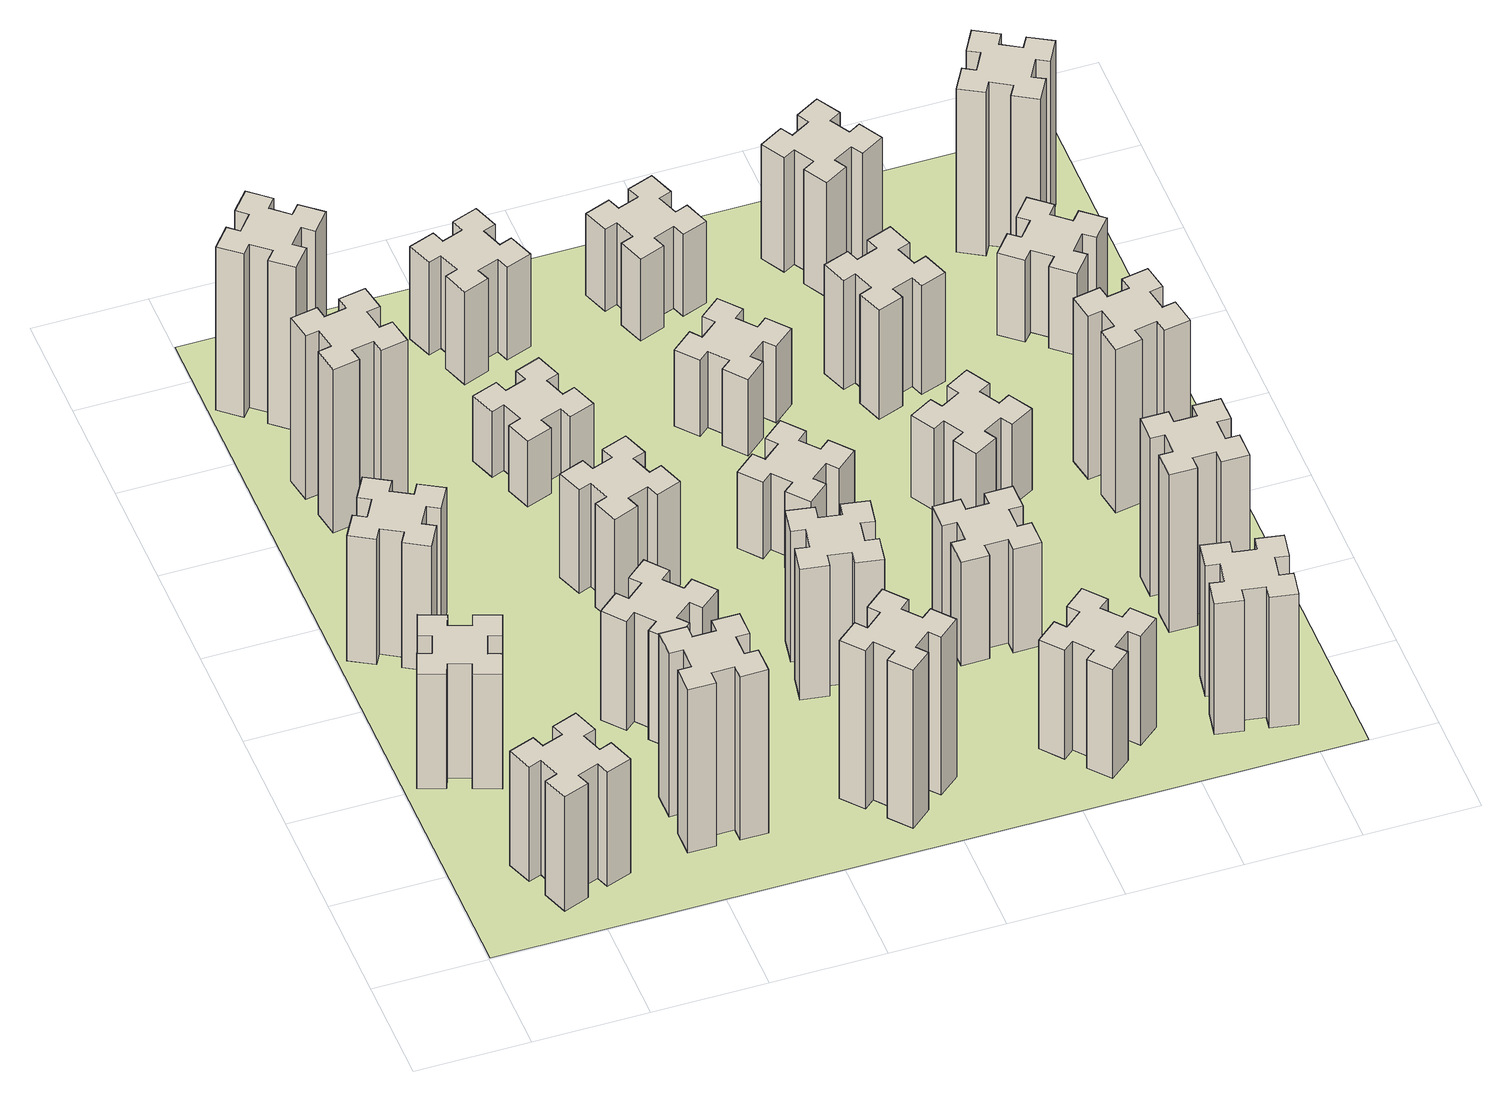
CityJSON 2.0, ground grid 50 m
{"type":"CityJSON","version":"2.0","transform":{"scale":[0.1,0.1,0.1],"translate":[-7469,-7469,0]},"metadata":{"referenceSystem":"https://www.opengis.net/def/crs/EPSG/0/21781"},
"CityObjects":{
"building1":{"type":"Building","attributes":{"class":"1000","function":"1000","usage":"1000","yearOfConstruction":2016,"roofType":"1000","measuredHeight":63,"storeysAboveGround":30,"storeysBelowGround":0},"geometry":[{"type":"Solid","lod":"1","boundaries":[[[[0,1,2,3,4,5,6,7,8,9,10,11,12,13,14,15,16,17,18,19]],[[17,16,20,21]],[[16,15,22,20]],[[15,14,23,22]],[[14,13,24,23]],[[13,12,25,24]],[[12,11,26,25]],[[11,10,27,26]],[[10,9,28,27]],[[9,8,29,28]],[[8,7,30,29]],[[7,6,31,30]],[[6,5,32,31]],[[5,4,33,32]],[[4,3,34,33]],[[3,2,35,34]],[[2,1,36,35]],[[1,0,37,36]],[[0,19,38,37]],[[19,18,39,38]],[[18,17,21,39]],[[24,25,26,27,28,29,30,31,32,33,34,35,36,37,38,39,21,20,22,23]]]]}]},
"building2":{"type":"Building","attributes":{"class":"1000","function":"1000","usage":"1000","yearOfConstruction":2016,"roofType":"1000","measuredHeight":63,"storeysAboveGround":30,"storeysBelowGround":0},"geometry":[{"type":"Solid","lod":"1","boundaries":[[[[40,41,42,43,44,45,46,47,48,49,50,51,52,53,54,55,56,57,58,59]],[[57,56,60,61]],[[56,55,62,60]],[[55,54,63,62]],[[54,53,64,63]],[[53,52,65,64]],[[52,51,66,65]],[[51,50,67,66]],[[50,49,68,67]],[[49,48,69,68]],[[48,47,70,69]],[[47,46,71,70]],[[46,45,72,71]],[[45,44,73,72]],[[44,43,74,73]],[[43,42,75,74]],[[42,41,76,75]],[[41,40,77,76]],[[40,59,78,77]],[[59,58,79,78]],[[58,57,61,79]],[[64,65,66,67,68,69,70,71,72,73,74,75,76,77,78,79,61,60,62,63]]]]}]},
"building3":{"type":"Building","attributes":{"class":"1000","function":"1000","usage":"1000","yearOfConstruction":2016,"roofType":"1000","measuredHeight":69,"storeysAboveGround":30,"storeysBelowGround":0},"geometry":[{"type":"Solid","lod":"1","boundaries":[[[[80,81,82,83,84,85,86,87,88,89,90,91,92,93,94,95,96,97,98,99]],[[97,96,100,101]],[[96,95,102,100]],[[95,94,103,102]],[[94,93,104,103]],[[93,92,105,104]],[[92,91,106,105]],[[91,90,107,106]],[[90,89,108,107]],[[89,88,109,108]],[[88,87,110,109]],[[87,86,111,110]],[[86,85,112,111]],[[85,84,113,112]],[[84,83,114,113]],[[83,82,115,114]],[[82,81,116,115]],[[81,80,117,116]],[[80,99,118,117]],[[99,98,119,118]],[[98,97,101,119]],[[104,105,106,107,108,109,110,111,112,113,114,115,116,117,118,119,101,100,102,103]]]]}]},
"building4":{"type":"Building","attributes":{"class":"1000","function":"1000","usage":"1000","yearOfConstruction":2016,"roofType":"1000","measuredHeight":90,"storeysAboveGround":30,"storeysBelowGround":0},"geometry":[{"type":"Solid","lod":"1","boundaries":[[[[120,121,122,123,124,125,126,127,128,129,130,131,132,133,134,135,136,137,138,139]],[[137,136,140,141]],[[136,135,142,140]],[[135,134,143,142]],[[134,133,144,143]],[[133,132,145,144]],[[132,131,146,145]],[[131,130,147,146]],[[130,129,148,147]],[[129,128,149,148]],[[128,127,150,149]],[[127,126,151,150]],[[126,125,152,151]],[[125,124,153,152]],[[124,123,154,153]],[[123,122,155,154]],[[122,121,156,155]],[[121,120,157,156]],[[120,139,158,157]],[[139,138,159,158]],[[138,137,141,159]],[[144,145,146,147,148,149,150,151,152,153,154,155,156,157,158,159,141,140,142,143]]]]}]},
"building5":{"type":"Building","attributes":{"class":"1000","function":"1000","usage":"1000","yearOfConstruction":2016,"roofType":"1000","measuredHeight":90,"storeysAboveGround":30,"storeysBelowGround":0},"geometry":[{"type":"Solid","lod":"1","boundaries":[[[[160,161,162,163,164,165,166,167,168,169,170,171,172,173,174,175,176,177,178,179]],[[177,176,180,181]],[[176,175,182,180]],[[175,174,183,182]],[[174,173,184,183]],[[173,172,185,184]],[[172,171,186,185]],[[171,170,187,186]],[[170,169,188,187]],[[169,168,189,188]],[[168,167,190,189]],[[167,166,191,190]],[[166,165,192,191]],[[165,164,193,192]],[[164,163,194,193]],[[163,162,195,194]],[[162,161,196,195]],[[161,160,197,196]],[[160,179,198,197]],[[179,178,199,198]],[[178,177,181,199]],[[184,185,186,187,188,189,190,191,192,193,194,195,196,197,198,199,181,180,182,183]]]]}]},
"building6":{"type":"Building","attributes":{"class":"1000","function":"1000","usage":"1000","yearOfConstruction":2016,"roofType":"1000","measuredHeight":90,"storeysAboveGround":30,"storeysBelowGround":0},"geometry":[{"type":"Solid","lod":"1","boundaries":[[[[200,201,202,203,204,205,206,207,208,209,210,211,212,213,214,215,216,217,218,219]],[[217,216,220,221]],[[216,215,222,220]],[[215,214,223,222]],[[214,213,224,223]],[[213,212,225,224]],[[212,211,226,225]],[[211,210,227,226]],[[210,209,228,227]],[[209,208,229,228]],[[208,207,230,229]],[[207,206,231,230]],[[206,205,232,231]],[[205,204,233,232]],[[204,203,234,233]],[[203,202,235,234]],[[202,201,236,235]],[[201,200,237,236]],[[200,219,238,237]],[[219,218,239,238]],[[218,217,221,239]],[[224,225,226,227,228,229,230,231,232,233,234,235,236,237,238,239,221,220,222,223]]]]}]},
"building7":{"type":"Building","attributes":{"class":"1000","function":"1000","usage":"1000","yearOfConstruction":2016,"roofType":"1000","measuredHeight":60,"storeysAboveGround":30,"storeysBelowGround":0},"geometry":[{"type":"Solid","lod":"1","boundaries":[[[[240,241,242,243,244,245,246,247,248,249,250,251,252,253,254,255,256,257,258,259]],[[257,256,260,261]],[[256,255,262,260]],[[255,254,263,262]],[[254,253,264,263]],[[253,252,265,264]],[[252,251,266,265]],[[251,250,267,266]],[[250,249,268,267]],[[249,248,269,268]],[[248,247,270,269]],[[247,246,271,270]],[[246,245,272,271]],[[245,244,273,272]],[[244,243,274,273]],[[243,242,275,274]],[[242,241,276,275]],[[241,240,277,276]],[[240,259,278,277]],[[259,258,279,278]],[[258,257,261,279]],[[264,265,266,267,268,269,270,271,272,273,274,275,276,277,278,279,261,260,262,263]]]]}]},
"building8":{"type":"Building","attributes":{"class":"1000","function":"1000","usage":"1000","yearOfConstruction":2016,"roofType":"1000","measuredHeight":57,"storeysAboveGround":30,"storeysBelowGround":0},"geometry":[{"type":"Solid","lod":"1","boundaries":[[[[280,281,282,283,284,285,286,287,288,289,290,291,292,293,294,295,296,297,298,299]],[[297,296,300,301]],[[296,295,302,300]],[[295,294,303,302]],[[294,293,304,303]],[[293,292,305,304]],[[292,291,306,305]],[[291,290,307,306]],[[290,289,308,307]],[[289,288,309,308]],[[288,287,310,309]],[[287,286,311,310]],[[286,285,312,311]],[[285,284,313,312]],[[284,283,314,313]],[[283,282,315,314]],[[282,281,316,315]],[[281,280,317,316]],[[280,299,318,317]],[[299,298,319,318]],[[298,297,301,319]],[[304,305,306,307,308,309,310,311,312,313,314,315,316,317,318,319,301,300,302,303]]]]}]},
"building9":{"type":"Building","attributes":{"class":"1000","function":"1000","usage":"1000","yearOfConstruction":2016,"roofType":"1000","measuredHeight":36,"storeysAboveGround":30,"storeysBelowGround":0},"geometry":[{"type":"Solid","lod":"1","boundaries":[[[[320,321,322,323,324,325,326,327,328,329,330,331,332,333,334,335,336,337,338,339]],[[337,336,340,341]],[[336,335,342,340]],[[335,334,343,342]],[[334,333,344,343]],[[333,332,345,344]],[[332,331,346,345]],[[331,330,347,346]],[[330,329,348,347]],[[329,328,349,348]],[[328,327,350,349]],[[327,326,351,350]],[[326,325,352,351]],[[325,324,353,352]],[[324,323,354,353]],[[323,322,355,354]],[[322,321,356,355]],[[321,320,357,356]],[[320,339,358,357]],[[339,338,359,358]],[[338,337,341,359]],[[344,345,346,347,348,349,350,351,352,353,354,355,356,357,358,359,341,340,342,343]]]]}]},
"building10":{"type":"Building","attributes":{"class":"1000","function":"1000","usage":"1000","yearOfConstruction":2016,"roofType":"1000","measuredHeight":87,"storeysAboveGround":30,"storeysBelowGround":0},"geometry":[{"type":"Solid","lod":"1","boundaries":[[[[360,361,362,363,364,365,366,367,368,369,370,371,372,373,374,375,376,377,378,379]],[[377,376,380,381]],[[376,375,382,380]],[[375,374,383,382]],[[374,373,384,383]],[[373,372,385,384]],[[372,371,386,385]],[[371,370,387,386]],[[370,369,388,387]],[[369,368,389,388]],[[368,367,390,389]],[[367,366,391,390]],[[366,365,392,391]],[[365,364,393,392]],[[364,363,394,393]],[[363,362,395,394]],[[362,361,396,395]],[[361,360,397,396]],[[360,379,398,397]],[[379,378,399,398]],[[378,377,381,399]],[[384,385,386,387,388,389,390,391,392,393,394,395,396,397,398,399,381,380,382,383]]]]}]},
"building11":{"type":"Building","attributes":{"class":"1000","function":"1000","usage":"1000","yearOfConstruction":2016,"roofType":"1000","measuredHeight":51,"storeysAboveGround":30,"storeysBelowGround":0},"geometry":[{"type":"Solid","lod":"1","boundaries":[[[[400,401,402,403,404,405,406,407,408,409,410,411,412,413,414,415,416,417,418,419]],[[417,416,420,421]],[[416,415,422,420]],[[415,414,423,422]],[[414,413,424,423]],[[413,412,425,424]],[[412,411,426,425]],[[411,410,427,426]],[[410,409,428,427]],[[409,408,429,428]],[[408,407,430,429]],[[407,406,431,430]],[[406,405,432,431]],[[405,404,433,432]],[[404,403,434,433]],[[403,402,435,434]],[[402,401,436,435]],[[401,400,437,436]],[[400,419,438,437]],[[419,418,439,438]],[[418,417,421,439]],[[424,425,426,427,428,429,430,431,432,433,434,435,436,437,438,439,421,420,422,423]]]]}]},
"building12":{"type":"Building","attributes":{"class":"1000","function":"1000","usage":"1000","yearOfConstruction":2016,"roofType":"1000","measuredHeight":72,"storeysAboveGround":30,"storeysBelowGround":0},"geometry":[{"type":"Solid","lod":"1","boundaries":[[[[440,441,442,443,444,445,446,447,448,449,450,451,452,453,454,455,456,457,458,459]],[[457,456,460,461]],[[456,455,462,460]],[[455,454,463,462]],[[454,453,464,463]],[[453,452,465,464]],[[452,451,466,465]],[[451,450,467,466]],[[450,449,468,467]],[[449,448,469,468]],[[448,447,470,469]],[[447,446,471,470]],[[446,445,472,471]],[[445,444,473,472]],[[444,443,474,473]],[[443,442,475,474]],[[442,441,476,475]],[[441,440,477,476]],[[440,459,478,477]],[[459,458,479,478]],[[458,457,461,479]],[[464,465,466,467,468,469,470,471,472,473,474,475,476,477,478,479,461,460,462,463]]]]}]},
"building13":{"type":"Building","attributes":{"class":"1000","function":"1000","usage":"1000","yearOfConstruction":2016,"roofType":"1000","measuredHeight":42,"storeysAboveGround":30,"storeysBelowGround":0},"geometry":[{"type":"Solid","lod":"1","boundaries":[[[[480,481,482,483,484,485,486,487,488,489,490,491,492,493,494,495,496,497,498,499]],[[497,496,500,501]],[[496,495,502,500]],[[495,494,503,502]],[[494,493,504,503]],[[493,492,505,504]],[[492,491,506,505]],[[491,490,507,506]],[[490,489,508,507]],[[489,488,509,508]],[[488,487,510,509]],[[487,486,511,510]],[[486,485,512,511]],[[485,484,513,512]],[[484,483,514,513]],[[483,482,515,514]],[[482,481,516,515]],[[481,480,517,516]],[[480,499,518,517]],[[499,498,519,518]],[[498,497,501,519]],[[504,505,506,507,508,509,510,511,512,513,514,515,516,517,518,519,501,500,502,503]]]]}]},
"building14":{"type":"Building","attributes":{"class":"1000","function":"1000","usage":"1000","yearOfConstruction":2016,"roofType":"1000","measuredHeight":42,"storeysAboveGround":30,"storeysBelowGround":0},"geometry":[{"type":"Solid","lod":"1","boundaries":[[[[520,521,522,523,524,525,526,527,528,529,530,531,532,533,534,535,536,537,538,539]],[[537,536,540,541]],[[536,535,542,540]],[[535,534,543,542]],[[534,533,544,543]],[[533,532,545,544]],[[532,531,546,545]],[[531,530,547,546]],[[530,529,548,547]],[[529,528,549,548]],[[528,527,550,549]],[[527,526,551,550]],[[526,525,552,551]],[[525,524,553,552]],[[524,523,554,553]],[[523,522,555,554]],[[522,521,556,555]],[[521,520,557,556]],[[520,539,558,557]],[[539,538,559,558]],[[538,537,541,559]],[[544,545,546,547,548,549,550,551,552,553,554,555,556,557,558,559,541,540,542,543]]]]}]},
"building15":{"type":"Building","attributes":{"class":"1000","function":"1000","usage":"1000","yearOfConstruction":2016,"roofType":"1000","measuredHeight":60,"storeysAboveGround":30,"storeysBelowGround":0},"geometry":[{"type":"Solid","lod":"1","boundaries":[[[[560,561,562,563,564,565,566,567,568,569,570,571,572,573,574,575,576,577,578,579]],[[577,576,580,581]],[[576,575,582,580]],[[575,574,583,582]],[[574,573,584,583]],[[573,572,585,584]],[[572,571,586,585]],[[571,570,587,586]],[[570,569,588,587]],[[569,568,589,588]],[[568,567,590,589]],[[567,566,591,590]],[[566,565,592,591]],[[565,564,593,592]],[[564,563,594,593]],[[563,562,595,594]],[[562,561,596,595]],[[561,560,597,596]],[[560,579,598,597]],[[579,578,599,598]],[[578,577,581,599]],[[584,585,586,587,588,589,590,591,592,593,594,595,596,597,598,599,581,580,582,583]]]]}]},
"building16":{"type":"Building","attributes":{"class":"1000","function":"1000","usage":"1000","yearOfConstruction":2016,"roofType":"1000","measuredHeight":57,"storeysAboveGround":30,"storeysBelowGround":0},"geometry":[{"type":"Solid","lod":"1","boundaries":[[[[600,601,602,603,604,605,606,607,608,609,610,611,612,613,614,615,616,617,618,619]],[[617,616,620,621]],[[616,615,622,620]],[[615,614,623,622]],[[614,613,624,623]],[[613,612,625,624]],[[612,611,626,625]],[[611,610,627,626]],[[610,609,628,627]],[[609,608,629,628]],[[608,607,630,629]],[[607,606,631,630]],[[606,605,632,631]],[[605,604,633,632]],[[604,603,634,633]],[[603,602,635,634]],[[602,601,636,635]],[[601,600,637,636]],[[600,619,638,637]],[[619,618,639,638]],[[618,617,621,639]],[[624,625,626,627,628,629,630,631,632,633,634,635,636,637,638,639,621,620,622,623]]]]}]},
"building17":{"type":"Building","attributes":{"class":"1000","function":"1000","usage":"1000","yearOfConstruction":2016,"roofType":"1000","measuredHeight":45,"storeysAboveGround":30,"storeysBelowGround":0},"geometry":[{"type":"Solid","lod":"1","boundaries":[[[[640,641,642,643,644,645,646,647,648,649,650,651,652,653,654,655,656,657,658,659]],[[657,656,660,661]],[[656,655,662,660]],[[655,654,663,662]],[[654,653,664,663]],[[653,652,665,664]],[[652,651,666,665]],[[651,650,667,666]],[[650,649,668,667]],[[649,648,669,668]],[[648,647,670,669]],[[647,646,671,670]],[[646,645,672,671]],[[645,644,673,672]],[[644,643,674,673]],[[643,642,675,674]],[[642,641,676,675]],[[641,640,677,676]],[[640,659,678,677]],[[659,658,679,678]],[[658,657,661,679]],[[664,665,666,667,668,669,670,671,672,673,674,675,676,677,678,679,661,660,662,663]]]]}]},
"building18":{"type":"Building","attributes":{"class":"1000","function":"1000","usage":"1000","yearOfConstruction":2016,"roofType":"1000","measuredHeight":45,"storeysAboveGround":30,"storeysBelowGround":0},"geometry":[{"type":"Solid","lod":"1","boundaries":[[[[680,681,682,683,684,685,686,687,688,689,690,691,692,693,694,695,696,697,698,699]],[[697,696,700,701]],[[696,695,702,700]],[[695,694,703,702]],[[694,693,704,703]],[[693,692,705,704]],[[692,691,706,705]],[[691,690,707,706]],[[690,689,708,707]],[[689,688,709,708]],[[688,687,710,709]],[[687,686,711,710]],[[686,685,712,711]],[[685,684,713,712]],[[684,683,714,713]],[[683,682,715,714]],[[682,681,716,715]],[[681,680,717,716]],[[680,699,718,717]],[[699,698,719,718]],[[698,697,701,719]],[[704,705,706,707,708,709,710,711,712,713,714,715,716,717,718,719,701,700,702,703]]]]}]},
"building19":{"type":"Building","attributes":{"class":"1000","function":"1000","usage":"1000","yearOfConstruction":2016,"roofType":"1000","measuredHeight":60,"storeysAboveGround":30,"storeysBelowGround":0},"geometry":[{"type":"Solid","lod":"1","boundaries":[[[[720,721,722,723,724,725,726,727,728,729,730,731,732,733,734,735,736,737,738,739]],[[737,736,740,741]],[[736,735,742,740]],[[735,734,743,742]],[[734,733,744,743]],[[733,732,745,744]],[[732,731,746,745]],[[731,730,747,746]],[[730,729,748,747]],[[729,728,749,748]],[[728,727,750,749]],[[727,726,751,750]],[[726,725,752,751]],[[725,724,753,752]],[[724,723,754,753]],[[723,722,755,754]],[[722,721,756,755]],[[721,720,757,756]],[[720,739,758,757]],[[739,738,759,758]],[[738,737,741,759]],[[744,745,746,747,748,749,750,751,752,753,754,755,756,757,758,759,741,740,742,743]]]]}]},
"building20":{"type":"Building","attributes":{"class":"1000","function":"1000","usage":"1000","yearOfConstruction":2016,"roofType":"1000","measuredHeight":72,"storeysAboveGround":30,"storeysBelowGround":0},"geometry":[{"type":"Solid","lod":"1","boundaries":[[[[760,761,762,763,764,765,766,767,768,769,770,771,772,773,774,775,776,777,778,779]],[[777,776,780,781]],[[776,775,782,780]],[[775,774,783,782]],[[774,773,784,783]],[[773,772,785,784]],[[772,771,786,785]],[[771,770,787,786]],[[770,769,788,787]],[[769,768,789,788]],[[768,767,790,789]],[[767,766,791,790]],[[766,765,792,791]],[[765,764,793,792]],[[764,763,794,793]],[[763,762,795,794]],[[762,761,796,795]],[[761,760,797,796]],[[760,779,798,797]],[[779,778,799,798]],[[778,777,781,799]],[[784,785,786,787,788,789,790,791,792,793,794,795,796,797,798,799,781,780,782,783]]]]}]},
"building21":{"type":"Building","attributes":{"class":"1000","function":"1000","usage":"1000","yearOfConstruction":2016,"roofType":"1000","measuredHeight":63,"storeysAboveGround":30,"storeysBelowGround":0},"geometry":[{"type":"Solid","lod":"1","boundaries":[[[[800,801,802,803,804,805,806,807,808,809,810,811,812,813,814,815,816,817,818,819]],[[817,816,820,821]],[[816,815,822,820]],[[815,814,823,822]],[[814,813,824,823]],[[813,812,825,824]],[[812,811,826,825]],[[811,810,827,826]],[[810,809,828,827]],[[809,808,829,828]],[[808,807,830,829]],[[807,806,831,830]],[[806,805,832,831]],[[805,804,833,832]],[[804,803,834,833]],[[803,802,835,834]],[[802,801,836,835]],[[801,800,837,836]],[[800,819,838,837]],[[819,818,839,838]],[[818,817,821,839]],[[824,825,826,827,828,829,830,831,832,833,834,835,836,837,838,839,821,820,822,823]]]]}]},
"building22":{"type":"Building","attributes":{"class":"1000","function":"1000","usage":"1000","yearOfConstruction":2016,"roofType":"1000","measuredHeight":87,"storeysAboveGround":30,"storeysBelowGround":0},"geometry":[{"type":"Solid","lod":"1","boundaries":[[[[840,841,842,843,844,845,846,847,848,849,850,851,852,853,854,855,856,857,858,859]],[[857,856,860,861]],[[856,855,862,860]],[[855,854,863,862]],[[854,853,864,863]],[[853,852,865,864]],[[852,851,866,865]],[[851,850,867,866]],[[850,849,868,867]],[[849,848,869,868]],[[848,847,870,869]],[[847,846,871,870]],[[846,845,872,871]],[[845,844,873,872]],[[844,843,874,873]],[[843,842,875,874]],[[842,841,876,875]],[[841,840,877,876]],[[840,859,878,877]],[[859,858,879,878]],[[858,857,861,879]],[[864,865,866,867,868,869,870,871,872,873,874,875,876,877,878,879,861,860,862,863]]]]}]},
"building23":{"type":"Building","attributes":{"class":"1000","function":"1000","usage":"1000","yearOfConstruction":2016,"roofType":"1000","measuredHeight":90,"storeysAboveGround":30,"storeysBelowGround":0},"geometry":[{"type":"Solid","lod":"1","boundaries":[[[[880,881,882,883,884,885,886,887,888,889,890,891,892,893,894,895,896,897,898,899]],[[897,896,900,901]],[[896,895,902,900]],[[895,894,903,902]],[[894,893,904,903]],[[893,892,905,904]],[[892,891,906,905]],[[891,890,907,906]],[[890,889,908,907]],[[889,888,909,908]],[[888,887,910,909]],[[887,886,911,910]],[[886,885,912,911]],[[885,884,913,912]],[[884,883,914,913]],[[883,882,915,914]],[[882,881,916,915]],[[881,880,917,916]],[[880,899,918,917]],[[899,898,919,918]],[[898,897,901,919]],[[904,905,906,907,908,909,910,911,912,913,914,915,916,917,918,919,901,900,902,903]]]]}]},
"building24":{"type":"Building","attributes":{"class":"1000","function":"1000","usage":"1000","yearOfConstruction":2016,"roofType":"1000","measuredHeight":45,"storeysAboveGround":30,"storeysBelowGround":0},"geometry":[{"type":"Solid","lod":"1","boundaries":[[[[920,921,922,923,924,925,926,927,928,929,930,931,932,933,934,935,936,937,938,939]],[[937,936,940,941]],[[936,935,942,940]],[[935,934,943,942]],[[934,933,944,943]],[[933,932,945,944]],[[932,931,946,945]],[[931,930,947,946]],[[930,929,948,947]],[[929,928,949,948]],[[928,927,950,949]],[[927,926,951,950]],[[926,925,952,951]],[[925,924,953,952]],[[924,923,954,953]],[[923,922,955,954]],[[922,921,956,955]],[[921,920,957,956]],[[920,939,958,957]],[[939,938,959,958]],[[938,937,941,959]],[[944,945,946,947,948,949,950,951,952,953,954,955,956,957,958,959,941,940,942,943]]]]}]},
"building25":{"type":"Building","attributes":{"class":"1000","function":"1000","usage":"1000","yearOfConstruction":2016,"roofType":"1000","measuredHeight":90,"storeysAboveGround":30,"storeysBelowGround":0},"geometry":[{"type":"Solid","lod":"1","boundaries":[[[[960,961,962,963,964,965,966,967,968,969,970,971,972,973,974,975,976,977,978,979]],[[977,976,980,981]],[[976,975,982,980]],[[975,974,983,982]],[[974,973,984,983]],[[973,972,985,984]],[[972,971,986,985]],[[971,970,987,986]],[[970,969,988,987]],[[969,968,989,988]],[[968,967,990,989]],[[967,966,991,990]],[[966,965,992,991]],[[965,964,993,992]],[[964,963,994,993]],[[963,962,995,994]],[[962,961,996,995]],[[961,960,997,996]],[[960,979,998,997]],[[979,978,999,998]],[[978,977,981,999]],[[984,985,986,987,988,989,990,991,992,993,994,995,996,997,998,999,981,980,982,983]]]]}]},
"landuse1":{"type":"LandUse","attributes":{"name":"plot1","function":"1010"},"geometry":[{"type":"MultiSurface","lod":"1","boundaries":[[[1000,1001,1002,1003]]]}]}
},
"vertices":[
[355,385,0],[389,291,0],[333,270,0],[374,157,0],[487,199,0],[466,255,0],[560,289,0],[580,233,0],[693,274,0],[652,387,0],[596,366,0],[562,460,0],[618,480,0],[577,593,0],[464,552,0],[485,496,0],[391,462,0],[370,518,0],[257,477,0],[299,364,0],[391,462,630],[370,518,630],[485,496,630],[464,552,630],[577,593,630],[618,480,630],[562,460,630],[596,366,630],[652,387,630],[693,274,630],[580,233,630],[560,289,630],[466,255,630],[487,199,630],[374,157,630],[333,270,630],[389,291,630],[355,385,630],[299,364,630],[257,477,630],
[189,1200,0],[155,1106,0],[99,1127,0],[57,1014,0],[170,973,0],[191,1029,0],[285,995,0],[264,939,0],[377,897,0],[418,1010,0],[362,1031,0],[396,1125,0],[452,1104,0],[493,1217,0],[380,1258,0],[360,1202,0],[266,1236,0],[287,1292,0],[174,1333,0],[133,1220,0],[266,1236,630],[287,1292,630],[360,1202,630],[380,1258,630],[493,1217,630],[452,1104,630],[396,1125,630],[362,1031,630],[418,1010,630],[377,897,630],[264,939,630],[285,995,630],[191,1029,630],[170,973,630],[57,1014,630],[99,1127,630],[155,1106,630],[189,1200,630],[133,1220,630],[174,1333,630],
[374,1926,0],[287,1976,0],[317,2028,0],[213,2088,0],[153,1984,0],[205,1954,0],[155,1867,0],[103,1897,0],[43,1793,0],[147,1733,0],[177,1785,0],[264,1735,0],[234,1683,0],[338,1623,0],[398,1727,0],[346,1757,0],[396,1844,0],[448,1814,0],[508,1918,0],[404,1978,0],[396,1844,690],[448,1814,690],[346,1757,690],[398,1727,690],[338,1623,690],[234,1683,690],[264,1735,690],[177,1785,690],[147,1733,690],[43,1793,690],[103,1897,690],[155,1867,690],[205,1954,690],[153,1984,690],[213,2088,690],[317,2028,690],[287,1976,690],[374,1926,690],[404,1978,690],[508,1918,690],
[405,2812,0],[307,2795,0],[297,2854,0],[178,2833,0],[199,2715,0],[258,2725,0],[276,2627,0],[217,2617,0],[237,2498,0],[356,2519,0],[345,2578,0],[444,2596,0],[454,2537,0],[572,2557,0],[551,2676,0],[492,2665,0],[475,2764,0],[534,2774,0],[513,2892,0],[395,2871,0],[475,2764,900],[534,2774,900],[492,2665,900],[551,2676,900],[572,2557,900],[454,2537,900],[444,2596,900],[345,2578,900],[356,2519,900],[237,2498,900],[217,2617,900],[276,2627,900],[258,2725,900],[199,2715,900],[178,2833,900],[297,2854,900],[307,2795,900],[405,2812,900],[395,2871,900],[513,2892,900],
[1165,585,0],[1065,585,0],[1065,645,0],[945,645,0],[945,525,0],[1005,525,0],[1005,425,0],[945,425,0],[945,305,0],[1065,305,0],[1065,365,0],[1165,365,0],[1165,305,0],[1285,305,0],[1285,425,0],[1225,425,0],[1225,525,0],[1285,525,0],[1285,645,0],[1165,645,0],[1225,525,900],[1285,525,900],[1225,425,900],[1285,425,900],[1285,305,900],[1165,305,900],[1165,365,900],[1065,365,900],[1065,305,900],[945,305,900],[945,425,900],[1005,425,900],[1005,525,900],[945,525,900],[945,645,900],[1065,645,900],[1065,585,900],[1165,585,900],[1165,645,900],[1285,645,900],
[384,3387,0],[308,3452,0],[346,3498,0],[254,3575,0],[177,3483,0],[223,3444,0],[159,3368,0],[113,3406,0],[36,3314,0],[128,3237,0],[166,3283,0],[243,3219,0],[204,3173,0],[296,3096,0],[373,3188,0],[327,3226,0],[392,3303,0],[438,3264,0],[515,3356,0],[423,3433,0],[392,3303,900],[438,3264,900],[327,3226,900],[373,3188,900],[296,3096,900],[204,3173,900],[243,3219,900],[166,3283,900],[128,3237,900],[36,3314,900],[113,3406,900],[159,3368,900],[223,3444,900],[177,3483,900],[254,3575,900],[346,3498,900],[308,3452,900],[384,3387,900],[423,3433,900],[515,3356,900],
[1148,999,0],[1224,1063,0],[1263,1017,0],[1355,1094,0],[1278,1186,0],[1232,1148,0],[1167,1224,0],[1213,1263,0],[1136,1355,0],[1044,1278,0],[1083,1232,0],[1006,1167,0],[968,1213,0],[876,1136,0],[953,1044,0],[999,1083,0],[1063,1006,0],[1017,968,0],[1094,876,0],[1186,953,0],[1063,1006,600],[1017,968,600],[999,1083,600],[953,1044,600],[876,1136,600],[968,1213,600],[1006,1167,600],[1083,1232,600],[1044,1278,600],[1136,1355,600],[1213,1263,600],[1167,1224,600],[1232,1148,600],[1278,1186,600],[1355,1094,600],[1263,1017,600],[1224,1063,600],[1148,999,600],[1186,953,600],[1094,876,600],
[1336,1846,0],[1302,1940,0],[1358,1960,0],[1317,2073,0],[1204,2032,0],[1225,1976,0],[1131,1942,0],[1110,1998,0],[997,1957,0],[1039,1844,0],[1095,1865,0],[1129,1771,0],[1073,1750,0],[1114,1637,0],[1227,1679,0],[1206,1735,0],[1300,1769,0],[1320,1713,0],[1433,1754,0],[1392,1867,0],[1300,1769,570],[1320,1713,570],[1206,1735,570],[1227,1679,570],[1114,1637,570],[1073,1750,570],[1129,1771,570],[1095,1865,570],[1039,1844,570],[997,1957,570],[1110,1998,570],[1131,1942,570],[1225,1976,570],[1204,2032,570],[1317,2073,570],[1358,1960,570],[1302,1940,570],[1336,1846,570],[1392,1867,570],[1433,1754,570],
[1106,2475,0],[1200,2509,0],[1220,2453,0],[1333,2494,0],[1292,2607,0],[1236,2586,0],[1202,2680,0],[1258,2700,0],[1217,2813,0],[1104,2772,0],[1125,2716,0],[1031,2682,0],[1010,2738,0],[897,2697,0],[939,2584,0],[995,2605,0],[1029,2511,0],[973,2490,0],[1014,2377,0],[1127,2419,0],[1029,2511,360],[973,2490,360],[995,2605,360],[939,2584,360],[897,2697,360],[1010,2738,360],[1031,2682,360],[1125,2716,360],[1104,2772,360],[1217,2813,360],[1258,2700,360],[1202,2680,360],[1236,2586,360],[1292,2607,360],[1333,2494,360],[1220,2453,360],[1200,2509,360],[1106,2475,360],[1127,2419,360],[1014,2377,360],
[1823,492,0],[1746,427,0],[1708,473,0],[1616,396,0],[1693,304,0],[1739,343,0],[1803,266,0],[1757,228,0],[1834,136,0],[1926,213,0],[1888,259,0],[1964,323,0],[2003,277,0],[2095,354,0],[2018,446,0],[1972,408,0],[1907,484,0],[1953,523,0],[1876,615,0],[1784,538,0],[1907,484,870],[1953,523,870],[1972,408,870],[2018,446,870],[2095,354,870],[2003,277,870],[1964,323,870],[1888,259,870],[1926,213,870],[1834,136,870],[1757,228,870],[1803,266,870],[1739,343,870],[1693,304,870],[1616,396,870],[1708,473,870],[1746,427,870],[1823,492,870],[1784,538,870],[1876,615,870],
[1125,3456,0],[1031,3422,0],[1010,3478,0],[897,3437,0],[939,3324,0],[995,3345,0],[1029,3251,0],[973,3230,0],[1014,3117,0],[1127,3159,0],[1106,3215,0],[1200,3249,0],[1220,3193,0],[1333,3234,0],[1292,3347,0],[1236,3326,0],[1202,3420,0],[1258,3440,0],[1217,3553,0],[1104,3512,0],[1202,3420,510],[1258,3440,510],[1236,3326,510],[1292,3347,510],[1333,3234,510],[1220,3193,510],[1200,3249,510],[1106,3215,510],[1127,3159,510],[1014,3117,510],[973,3230,510],[1029,3251,510],[995,3345,510],[939,3324,510],[897,3437,510],[1010,3478,510],[1031,3422,510],[1125,3456,510],[1104,3512,510],[1217,3553,510],
[1924,1215,0],[1825,1232,0],[1836,1291,0],[1717,1312,0],[1697,1194,0],[1756,1184,0],[1738,1085,0],[1679,1096,0],[1658,977,0],[1777,957,0],[1787,1016,0],[1885,998,0],[1875,939,0],[1993,918,0],[2014,1037,0],[1955,1047,0],[1972,1145,0],[2031,1135,0],[2052,1253,0],[1934,1274,0],[1972,1145,720],[2031,1135,720],[1955,1047,720],[2014,1037,720],[1993,918,720],[1875,939,720],[1885,998,720],[1787,1016,720],[1777,957,720],[1658,977,720],[1679,1096,720],[1738,1085,720],[1756,1184,720],[1697,1194,720],[1717,1312,720],[1836,1291,720],[1825,1232,720],[1924,1215,720],[1934,1274,720],[2052,1253,720],
[1839,1823,0],[1903,1746,0],[1857,1708,0],[1934,1616,0],[2026,1693,0],[1988,1739,0],[2064,1803,0],[2103,1757,0],[2195,1834,0],[2118,1926,0],[2072,1888,0],[2007,1964,0],[2053,2003,0],[1976,2095,0],[1884,2018,0],[1923,1972,0],[1846,1907,0],[1808,1953,0],[1716,1876,0],[1793,1784,0],[1846,1907,420],[1808,1953,420],[1923,1972,420],[1884,2018,420],[1976,2095,420],[2053,2003,420],[2007,1964,420],[2072,1888,420],[2118,1926,420],[2195,1834,420],[2103,1757,420],[2064,1803,420],[1988,1739,420],[2026,1693,420],[1934,1616,420],[1857,1708,420],[1903,1746,420],[1839,1823,420],[1793,1784,420],[1716,1876,420],
[1988,2479,0],[2064,2543,0],[2103,2497,0],[2195,2574,0],[2118,2666,0],[2072,2628,0],[2007,2704,0],[2053,2743,0],[1976,2835,0],[1884,2758,0],[1923,2712,0],[1846,2647,0],[1808,2693,0],[1716,2616,0],[1793,2524,0],[1839,2563,0],[1903,2486,0],[1857,2448,0],[1934,2356,0],[2026,2433,0],[1903,2486,420],[1857,2448,420],[1839,2563,420],[1793,2524,420],[1716,2616,420],[1808,2693,420],[1846,2647,420],[1923,2712,420],[1884,2758,420],[1976,2835,420],[2053,2743,420],[2007,2704,420],[2072,2628,420],[2118,2666,420],[2195,2574,420],[2103,2497,420],[2064,2543,420],[1988,2479,420],[2026,2433,420],[1934,2356,420],
[2728,259,0],[2804,323,0],[2843,277,0],[2935,354,0],[2858,446,0],[2812,408,0],[2747,484,0],[2793,523,0],[2716,615,0],[2624,538,0],[2663,492,0],[2586,427,0],[2548,473,0],[2456,396,0],[2533,304,0],[2579,343,0],[2643,266,0],[2597,228,0],[2674,136,0],[2766,213,0],[2643,266,600],[2597,228,600],[2579,343,600],[2533,304,600],[2456,396,600],[2548,473,600],[2586,427,600],[2663,492,600],[2624,538,600],[2716,615,600],[2793,523,600],[2747,484,600],[2812,408,600],[2858,446,600],[2935,354,600],[2843,277,600],[2804,323,600],[2728,259,600],[2766,213,600],[2674,136,600],
[2385,1165,0],[2385,1065,0],[2325,1065,0],[2325,945,0],[2445,945,0],[2445,1005,0],[2545,1005,0],[2545,945,0],[2665,945,0],[2665,1065,0],[2605,1065,0],[2605,1165,0],[2665,1165,0],[2665,1285,0],[2545,1285,0],[2545,1225,0],[2445,1225,0],[2445,1285,0],[2325,1285,0],[2325,1165,0],[2445,1225,570],[2445,1285,570],[2545,1225,570],[2545,1285,570],[2665,1285,570],[2665,1165,570],[2605,1165,570],[2605,1065,570],[2665,1065,570],[2665,945,570],[2545,945,570],[2545,1005,570],[2445,1005,570],[2445,945,570],[2325,945,570],[2325,1065,570],[2385,1065,570],[2385,1165,570],[2325,1165,570],[2325,1285,570],
[1865,3456,0],[1771,3422,0],[1750,3478,0],[1637,3437,0],[1679,3324,0],[1735,3345,0],[1769,3251,0],[1713,3230,0],[1754,3117,0],[1867,3159,0],[1846,3215,0],[1940,3249,0],[1960,3193,0],[2073,3234,0],[2032,3347,0],[1976,3326,0],[1942,3420,0],[1998,3440,0],[1957,3553,0],[1844,3512,0],[1942,3420,450],[1998,3440,450],[1976,3326,450],[2032,3347,450],[2073,3234,450],[1960,3193,450],[1940,3249,450],[1846,3215,450],[1867,3159,450],[1754,3117,450],[1713,3230,450],[1769,3251,450],[1735,3345,450],[1679,3324,450],[1637,3437,450],[1750,3478,450],[1771,3422,450],[1865,3456,450],[1844,3512,450],[1957,3553,450],
[2707,1735,0],[2794,1785,0],[2824,1733,0],[2928,1793,0],[2868,1897,0],[2816,1867,0],[2766,1954,0],[2818,1984,0],[2758,2088,0],[2654,2028,0],[2684,1976,0],[2597,1926,0],[2567,1978,0],[2463,1918,0],[2523,1814,0],[2575,1844,0],[2625,1757,0],[2573,1727,0],[2633,1623,0],[2737,1683,0],[2625,1757,450],[2573,1727,450],[2575,1844,450],[2523,1814,450],[2463,1918,450],[2567,1978,450],[2597,1926,450],[2684,1976,450],[2654,2028,450],[2758,2088,450],[2818,1984,450],[2766,1954,450],[2816,1867,450],[2868,1897,450],[2928,1793,450],[2824,1733,450],[2794,1785,450],[2707,1735,450],[2737,1683,450],[2633,1623,450],
[2586,2475,0],[2680,2509,0],[2700,2453,0],[2813,2494,0],[2772,2607,0],[2716,2586,0],[2682,2680,0],[2738,2700,0],[2697,2813,0],[2584,2772,0],[2605,2716,0],[2511,2682,0],[2490,2738,0],[2377,2697,0],[2419,2584,0],[2475,2605,0],[2509,2511,0],[2453,2490,0],[2494,2377,0],[2607,2419,0],[2509,2511,600],[2453,2490,600],[2475,2605,600],[2419,2584,600],[2377,2697,600],[2490,2738,600],[2511,2682,600],[2605,2716,600],[2584,2772,600],[2697,2813,600],[2738,2700,600],[2682,2680,600],[2716,2586,600],[2772,2607,600],[2813,2494,600],[2700,2453,600],[2680,2509,600],[2586,2475,600],[2607,2419,600],[2494,2377,600],
[3236,444,0],[3218,345,0],[3159,356,0],[3138,237,0],[3257,217,0],[3267,276,0],[3365,258,0],[3355,199,0],[3473,178,0],[3494,297,0],[3435,307,0],[3452,405,0],[3511,395,0],[3532,513,0],[3414,534,0],[3404,475,0],[3305,492,0],[3316,551,0],[3197,572,0],[3177,454,0],[3305,492,720],[3316,551,720],[3404,475,720],[3414,534,720],[3532,513,720],[3511,395,720],[3452,405,720],[3435,307,720],[3494,297,720],[3473,178,720],[3355,199,720],[3365,258,720],[3267,276,720],[3257,217,720],[3138,237,720],[3159,356,720],[3218,345,720],[3236,444,720],[3177,454,720],[3197,572,720],
[2716,3347,0],[2666,3434,0],[2718,3464,0],[2658,3568,0],[2554,3508,0],[2584,3456,0],[2497,3406,0],[2467,3458,0],[2363,3398,0],[2423,3294,0],[2475,3324,0],[2525,3237,0],[2473,3207,0],[2533,3103,0],[2637,3163,0],[2607,3215,0],[2694,3265,0],[2724,3213,0],[2828,3273,0],[2768,3377,0],[2694,3265,630],[2724,3213,630],[2607,3215,630],[2637,3163,630],[2533,3103,630],[2473,3207,630],[2525,3237,630],[2475,3324,630],[2423,3294,630],[2363,3398,630],[2467,3458,630],[2497,3406,630],[2584,3456,630],[2554,3508,630],[2658,3568,630],[2718,3464,630],[2666,3434,630],[2716,3347,630],[2768,3377,630],[2828,3273,630],
[3285,905,0],[3385,905,0],[3385,845,0],[3505,845,0],[3505,965,0],[3445,965,0],[3445,1065,0],[3505,1065,0],[3505,1185,0],[3385,1185,0],[3385,1125,0],[3285,1125,0],[3285,1185,0],[3165,1185,0],[3165,1065,0],[3225,1065,0],[3225,965,0],[3165,965,0],[3165,845,0],[3285,845,0],[3225,965,870],[3165,965,870],[3225,1065,870],[3165,1065,870],[3165,1185,870],[3285,1185,870],[3285,1125,870],[3385,1125,870],[3385,1185,870],[3505,1185,870],[3505,1065,870],[3445,1065,870],[3445,965,870],[3505,965,870],[3505,845,870],[3385,845,870],[3385,905,870],[3285,905,870],[3285,845,870],[3165,845,870],
[3365,1872,0],[3267,1855,0],[3257,1914,0],[3138,1893,0],[3159,1775,0],[3218,1785,0],[3236,1687,0],[3177,1677,0],[3197,1558,0],[3316,1579,0],[3305,1638,0],[3404,1656,0],[3414,1597,0],[3532,1617,0],[3511,1736,0],[3452,1725,0],[3435,1824,0],[3494,1834,0],[3473,1952,0],[3355,1931,0],[3435,1824,900],[3494,1834,900],[3452,1725,900],[3511,1736,900],[3532,1617,900],[3414,1597,900],[3404,1656,900],[3305,1638,900],[3316,1579,900],[3197,1558,900],[3177,1677,900],[3236,1687,900],[3218,1785,900],[3159,1775,900],[3138,1893,900],[3257,1914,900],[3267,1855,900],[3365,1872,900],[3355,1931,900],[3473,1952,900],
[3444,2747,0],[3368,2812,0],[3406,2858,0],[3314,2935,0],[3237,2843,0],[3283,2804,0],[3219,2728,0],[3173,2766,0],[3096,2674,0],[3188,2597,0],[3226,2643,0],[3303,2579,0],[3264,2533,0],[3356,2456,0],[3433,2548,0],[3387,2586,0],[3452,2663,0],[3498,2624,0],[3575,2716,0],[3483,2793,0],[3452,2663,450],[3498,2624,450],[3387,2586,450],[3433,2548,450],[3356,2456,450],[3264,2533,450],[3303,2579,450],[3226,2643,450],[3188,2597,450],[3096,2674,450],[3173,2766,450],[3219,2728,450],[3283,2804,450],[3237,2843,450],[3314,2935,450],[3406,2858,450],[3368,2812,450],[3444,2747,450],[3483,2793,450],[3575,2716,450],
[3237,3165,0],[3324,3115,0],[3294,3063,0],[3398,3003,0],[3458,3107,0],[3406,3137,0],[3456,3224,0],[3508,3194,0],[3568,3298,0],[3464,3358,0],[3434,3306,0],[3347,3356,0],[3377,3408,0],[3273,3468,0],[3213,3364,0],[3265,3334,0],[3215,3247,0],[3163,3277,0],[3103,3173,0],[3207,3113,0],[3215,3247,900],[3163,3277,900],[3265,3334,900],[3213,3364,900],[3273,3468,900],[3377,3408,900],[3347,3356,900],[3434,3306,900],[3464,3358,900],[3568,3298,900],[3508,3194,900],[3456,3224,900],[3406,3137,900],[3458,3107,900],[3398,3003,900],[3294,3063,900],[3324,3115,900],[3237,3165,900],[3207,3113,900],[3103,3173,900],
[5,3705,0],[3705,3705,0],[3705,5,0],[5,5,0]
]}
